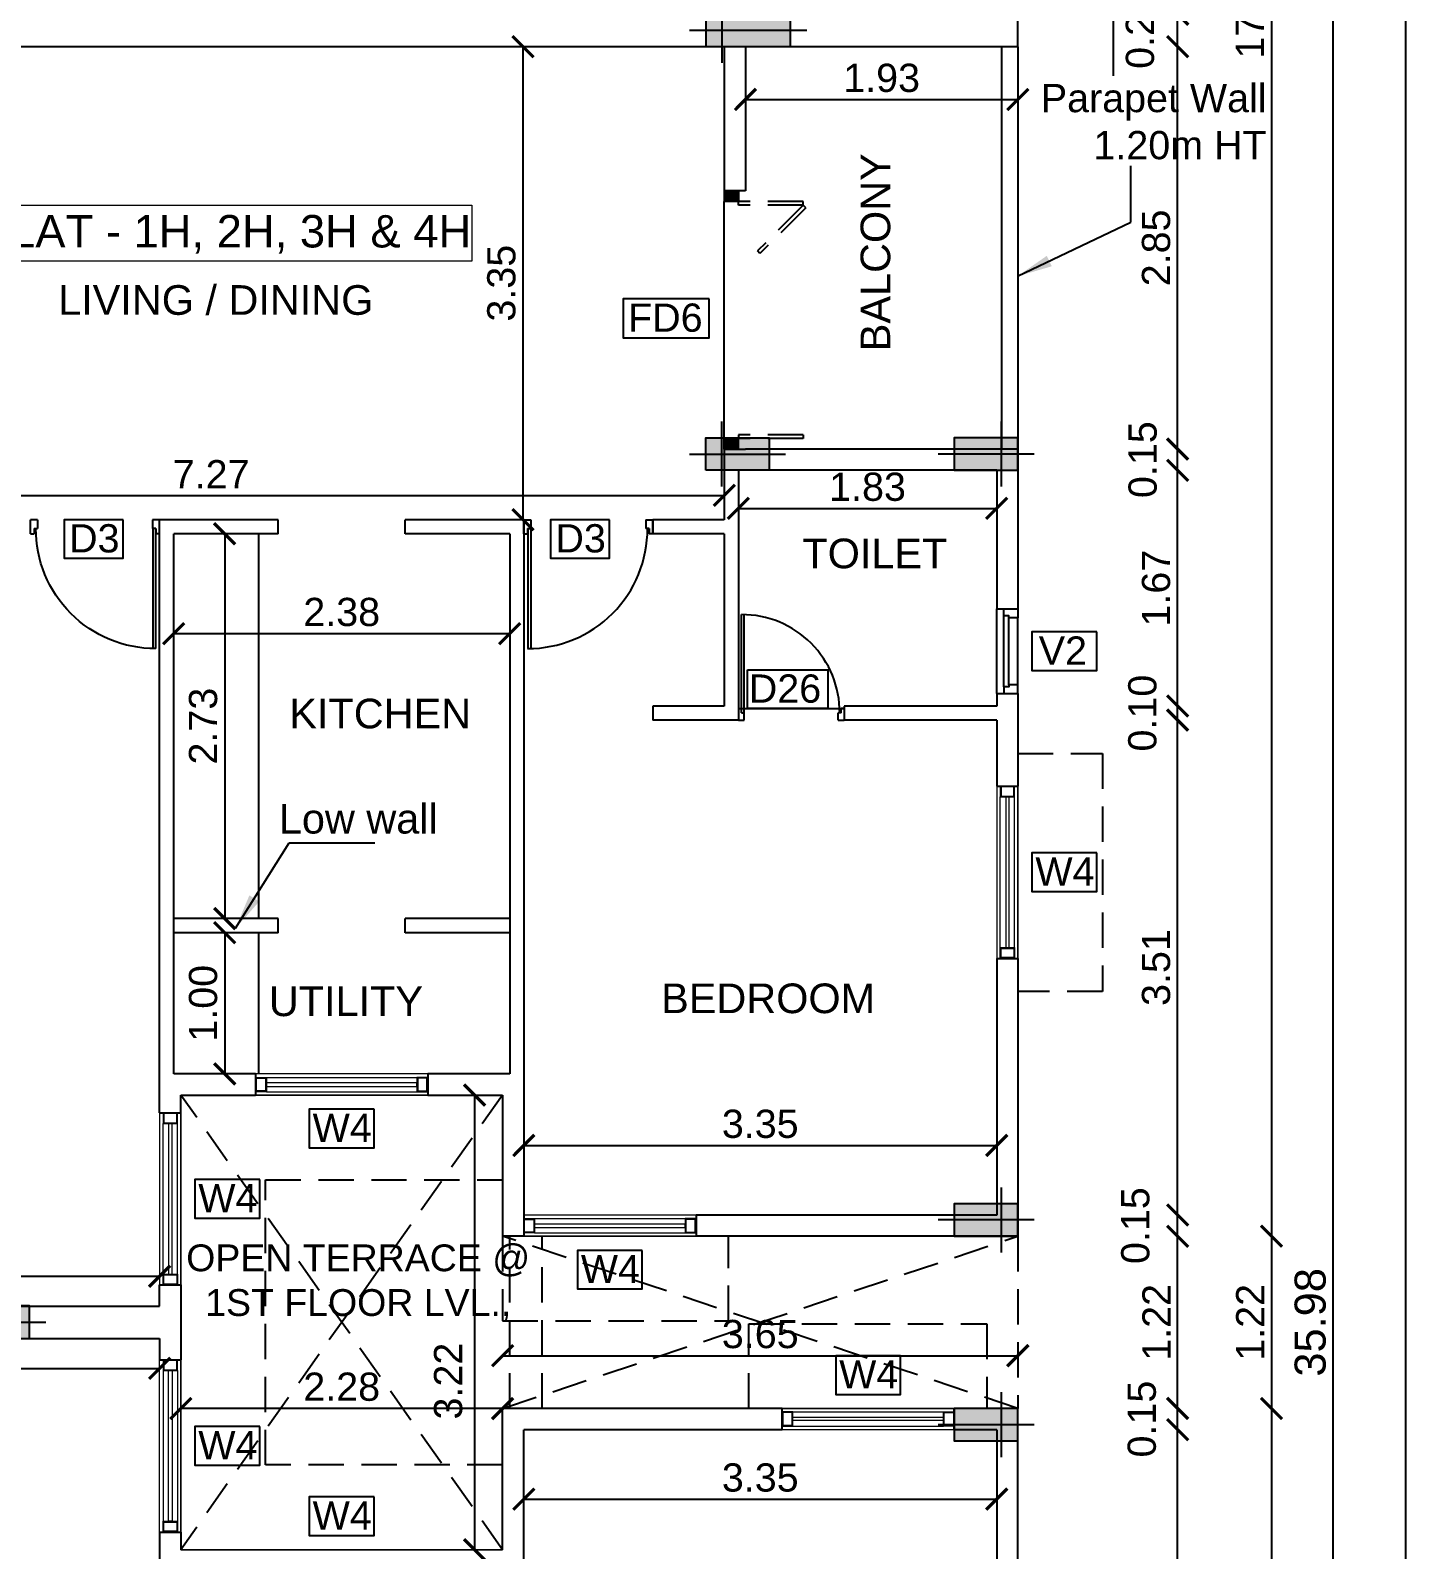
# Model space of a CAD drawing. Header units: metres. Extents: x 2130 to 3135, y 5414 to 5819.
# Drawn here: x 2853.01 to 2862.75, y 5629.67 to 5640.43 of the extents above; entities that cross this region are included whole.
import ezdxf
from ezdxf.enums import TextEntityAlignment as Align

# ---------------------------------------------------------------- set-up
doc = ezdxf.new("R2010")
doc.units = ezdxf.units.M
doc.header["$MEASUREMENT"] = 0
doc.header["$PDMODE"] = 34
doc.linetypes.add('HIDDEN', pattern=[0.375, 0.25, -0.125])
doc.layers.get('0').update_dxf_attribs({"lineweight": 18})
doc.layers.get('Defpoints').update_dxf_attribs({"lineweight": 18})
for name, color, linetype in [('col', 1, 'Continuous'), ('DIM', 8, 'Continuous'), ('JD', 3, 'Continuous'), ('TITLE', 7, 'Continuous'), ('WALL', 2, 'Continuous'), ('WIN', 5, 'Continuous')]:
    doc.layers.add(name, color=color, linetype=linetype)
for name, color, linetype, lineweight in [('flat name', 6, 'Continuous', 18), ('FURNITURE', 4, 'Continuous', 25), ('text', 7, 'Continuous', 25)]:
    doc.layers.add(name, color=color, linetype=linetype, lineweight=lineweight)
doc.styles.add('A1', font='arial.ttf')
doc.styles.add('R1', font='arial.ttf')
doc.dimstyles.new('DIM-CMDA', dxfattribs={"dimtxt": 0.2, "dimasz": 0.15, "dimexe": 0.05, "dimexo": 0.0625, "dimgap": 0.05, "dimtad": 1, "dimzin": 1, "dimdsep": 46, "dimtxsty": 'R1', "dimblk": 'ARCHTICK', "dimcen": 0.09, "dimse1": 1, "dimse2": 1, "dimclrd": 8, "dimclre": 8, "dimadec": 0, "dimazin": 0, "dimtm": 1e-09, "dimtfac": 1, "dimtofl": 0, "dimtmove": 2, "dimatfit": 3, "dimfxl": 0, "dimtolj": 1, "dimtzin": 0, "dimlwd": -1, "dimlwe": -1, "dimarcsym": 0})

# ---------------------------------------------------------------- blocks, each defined once
blk = doc.blocks.new('A$C451D3D78')
at = {"layer": 'WIN'}
for p, q in [((0.851, 0.887), (0, 0.887)), ((0.851, 0.866), (0.001, 0.866)), ((0.813, 0.915), (0.913, 0.915)), ((0.813, 0.915), (0.813, 0.888)), ((0.851, 0.888), (0.813, 0.888)), ((0.851, 0.888), (0.851, 0.864)), ((0.913, 0.864), (0.851, 0.864)), ((0.913, 0.915), (0.913, 0.864)), ((0.851, 0.027), (0.813, 0.027)), ((0.813, 0), (0.813, 0.027)), ((0.913, 0.051), (0.851, 0.051)), ((0.851, 0.027), (0.851, 0.051)), ((0.913, 0.051), (0.913, 0)), ((0.813, 0), (0.913, 0))]:
    blk.add_line(p, q, dxfattribs=at)
blk.add_arc((0.846, 0.885), 0.846, 179.8207, 270.3545, dxfattribs=at)
blk = doc.blocks.new('A$C43150011')
at = {"layer": 'WIN'}
for p, q in [((0.667, 0.75), (0.749, 0.75)), ((0.667, 0.75), (0.667, 0.728)), ((0.698, 0.728), (0.667, 0.728)), ((0.698, 0.728), (0.698, 0.708)), ((0.749, 0.708), (0.698, 0.708)), ((0.749, 0.708), (0.749, 0.75)), ((0.698, 0.023), (0, 0.023)), ((0.698, 0.04), (0.001, 0.04)), ((0.667, 0), (0.667, 0.022)), ((0.698, 0.022), (0.667, 0.022)), ((0.667, 0), (0.749, 0)), ((0.749, 0.042), (0.698, 0.042)), ((0.698, 0.022), (0.698, 0.042)), ((0.749, 0), (0.749, 0.042))]:
    blk.add_line(p, q, dxfattribs=at)
blk.add_lwpolyline([(0.667, 0), (0.667, 0.75)], dxfattribs=at)
blk.add_arc((0.694, 0.025), 0.693, 89.6455, 180.1793, dxfattribs=at)
blk = doc.blocks.new('A$C36B25374')
at = {"layer": 'WIN', "linetype": 'HIDDEN'}
for p, q in [((0.076, 0.559), (0.076, 0.102)), ((0.102, 0.559), (0.076, 0.559)), ((0.12, 0.577), (0.102, 0.559)), ((0.102, 0.559), (0.102, 0.102)), ((0.102, 0.559), (0.425, 0.236)), ((0.12, 0.577), (0.443, 0.253)), ((1.727, 0.559), (1.727, 0.102)), ((1.727, 0.559), (1.753, 0.559)), ((1.753, 0.559), (1.753, 0.102)), ((0.443, 0.253), (0.425, 0.236)), ((0.102, 0.102), (0.076, 0.102)), ((1.727, 0.102), (1.753, 0.102))]:
    blk.add_line(p, q, dxfattribs=at)
at = {"layer": 'WIN'}
for p, q in [((0, 0), (0, 0.102)), ((0, 0), (0, 0.102)), ((0, 0), (0, 0.102)), ((0, 0), (0, 0.102)), ((0, 0.102), (0.076, 0.102)), ((0, 0), (0.076, 0)), ((0.076, 0.102), (0.076, 0)), ((1.753, 0), (0.076, 0)), ((1.753, 0.102), (1.753, 0)), ((1.829, 0.102), (1.753, 0.102)), ((1.829, 0), (1.753, 0)), ((1.829, 0), (1.829, 0.102)), ((1.829, 0), (1.829, 0.102)), ((1.829, 0), (1.829, 0.102)), ((1.829, 0), (1.829, 0.102))]:
    blk.add_line(p, q, dxfattribs=at)
for points in [[(0, 0.102), (0, 0), (0.076, 0.102), (0.076, 0)], [(1.753, 0.102), (1.753, 0), (1.829, 0.102), (1.829, 0)]]:
    blk.add_solid(points, dxfattribs=at)
blk = doc.blocks.new('A$C5D530010')
at = {"layer": 'WIN', "lineweight": 9}
blk.add_lwpolyline([(0.064, 0.077), (0.064, 1.143), (0.089, 1.143), (0.089, 0.077)], close=True, dxfattribs=at)
at = {"color": 7, "lineweight": 9}
for points in [[(0.025, 1.22), (0.127, 1.22), (0.127, 1.143), (0.025, 1.143)], [(0.025, 0), (0.025, 0.077), (0.127, 0.077), (0.127, 0)]]:
    blk.add_wipeout(points, dxfattribs=at).dxf.layer = 'WIN'
at = {"layer": 'WIN', "lineweight": 9}
for p, q in [((0, 0), (0, 1.22)), ((0.15, 0), (0.15, 1.22)), ((0.025, 1.143), (0.025, 0.077)), ((0.127, 1.143), (0.127, 0.077))]:
    blk.add_line(p, q, dxfattribs=at)
at = {"layer": 'WIN', "color": 7, "lineweight": 9}
for points in [[(0.025, 1.22), (0.025, 1.143), (0.127, 1.143), (0.127, 1.22), (0.025, 1.22)], [(0.127, 0), (0.025, 0), (0.025, 0.077), (0.127, 0.077), (0.127, 0)]]:
    blk.add_lwpolyline(points, dxfattribs=at)
for points in [[(0.031, 1.214), (0.031, 1.149), (0.121, 1.149), (0.121, 1.214)], [(0.121, 0.006), (0.031, 0.006), (0.031, 0.071), (0.121, 0.071)]]:
    blk.add_lwpolyline(points, close=True, dxfattribs=at)
blk = doc.blocks.new('A$C1E3E09E3')
at = {"layer": 'WIN'}
for p, q in [((0, 0.6), (0, 0)), ((0.05, 0.551), (0.05, 0.049)), ((0.087, 0.537), (0.087, 0.063)), ((0.15, 0.537), (0.15, 0.063))]:
    blk.add_line(p, q, dxfattribs=at)
at = {"layer": 'WIN', "color": 9}
for points in [[(0.05, 0.551), (0.05, 0.6), (0.15, 0.6), (0.15, 0.537), (0.087, 0.537), (0.087, 0.551), (0.05, 0.551)], [(0.05, 0.049), (0.05, 0), (0.15, 0), (0.15, 0.063), (0.087, 0.063), (0.087, 0.049), (0.05, 0.049)]]:
    blk.add_lwpolyline(points, dxfattribs=at)
blk = doc.blocks.new('230x600')
blk.add_hatch(color=0).paths.add_polyline_path([(1593.962, -175.039), (1594.192, -175.039), (1594.192, -175.639), (1593.962, -175.639)])
at = {"color": 0}
for p, q in [((1594.077, -174.924), (1594.077, -175.754)), ((1593.847, -175.154), (1594.307, -175.154))]:
    blk.add_line(p, q, dxfattribs=at)
blk.add_lwpolyline([(1593.962, -175.039), (1594.192, -175.039), (1594.192, -175.639), (1593.962, -175.639)], close=True, dxfattribs=at)
blk = doc.blocks.new('230x450')
blk.add_hatch(color=0).paths.add_polyline_path([(1594.873, -175.039), (1595.103, -175.039), (1595.103, -175.489), (1594.873, -175.489)])
at = {"color": 0}
for p, q in [((1594.988, -174.924), (1594.988, -175.604)), ((1594.758, -175.154), (1595.218, -175.154))]:
    blk.add_line(p, q, dxfattribs=at)
blk.add_lwpolyline([(1594.873, -175.039), (1595.103, -175.039), (1595.103, -175.489), (1594.873, -175.489)], close=True, dxfattribs=at)
blk = doc.blocks.new('_ArchTick')
at = {"color": 0, "linetype": 'ByBlock', "const_width": 0.15}
blk.add_lwpolyline([(-0.5, -0.5), (0.5, 0.5)], dxfattribs=at)
blk = doc.blocks.new('*D544')
at = {"layer": 'Defpoints', "color": 0}
for p in [(2857.714, 5630.517), (2861.137, 5630.517), (2859.489, 5627.012)]:
    blk.add_point(p, dxfattribs=at)
at = {"layer": 'DIM', "color": 8}
blk.add_line((2861.137, 5627.012), (2861.137, 5630.517), dxfattribs=at)
at = {"layer": 'DIM', "color": 8, "xscale": 0.15, "yscale": 0.15, "zscale": 0.15}
for p, rotation in [((2861.137, 5630.517), 90), ((2861.137, 5627.012), 270)]:
    blk.add_blockref('_ArchTick', p, dxfattribs=dict(at, rotation=rotation))
at = {"layer": 'DIM', "color": 0, "insert": (2860.985, 5628.765), "char_height": 0.2, "attachment_point": 5, "rotation": 90, "style": 'R1'}
blk.add_mtext('\\A1;3.51', dxfattribs=at)
blk = doc.blocks.new('*D545')
at = {"layer": 'Defpoints', "color": 0}
for p in [(2857.742, 5630.667), (2861.137, 5630.667), (2857.714, 5630.517)]:
    blk.add_point(p, dxfattribs=at)
at = {"layer": 'DIM', "color": 8}
blk.add_line((2861.137, 5630.517), (2861.137, 5630.667), dxfattribs=at)
at = {"layer": 'DIM', "color": 8, "xscale": 0.15, "yscale": 0.15, "zscale": 0.15}
for p, rotation in [((2861.137, 5630.667), 90), ((2861.137, 5630.517), 270)]:
    blk.add_blockref('_ArchTick', p, dxfattribs=dict(at, rotation=rotation))
at = {"layer": 'DIM', "color": 0, "insert": (2860.884, 5630.592), "char_height": 0.2, "attachment_point": 5, "rotation": 90, "style": 'R1'}
blk.add_mtext('\\A1;0.15', dxfattribs=at)
blk = doc.blocks.new('*D546')
at = {"layer": 'Defpoints', "color": 0}
for p in [(2859.305, 5631.887), (2861.137, 5631.887), (2857.742, 5630.667)]:
    blk.add_point(p, dxfattribs=at)
at = {"layer": 'DIM', "color": 8}
blk.add_line((2861.137, 5630.667), (2861.137, 5631.887), dxfattribs=at)
at = {"layer": 'DIM', "color": 8, "xscale": 0.15, "yscale": 0.15, "zscale": 0.15}
for p, rotation in [((2861.137, 5631.887), 90), ((2861.137, 5630.667), 270)]:
    blk.add_blockref('_ArchTick', p, dxfattribs=dict(at, rotation=rotation))
at = {"layer": 'DIM', "color": 0, "insert": (2860.987, 5631.277), "char_height": 0.2, "attachment_point": 5, "rotation": 90, "style": 'R1'}
blk.add_mtext('\\A1;1.22', dxfattribs=at)
blk = doc.blocks.new('*D547')
at = {"layer": 'Defpoints', "color": 0}
for p in [(2859.254, 5632.037), (2861.137, 5632.037), (2859.305, 5631.887)]:
    blk.add_point(p, dxfattribs=at)
at = {"layer": 'DIM', "color": 8}
blk.add_line((2861.137, 5631.887), (2861.137, 5632.037), dxfattribs=at)
at = {"layer": 'DIM', "color": 8, "xscale": 0.15, "yscale": 0.15, "zscale": 0.15}
for p, rotation in [((2861.137, 5632.037), 90), ((2861.137, 5631.887), 270)]:
    blk.add_blockref('_ArchTick', p, dxfattribs=dict(at, rotation=rotation))
at = {"layer": 'DIM', "color": 0, "insert": (2860.838, 5631.962), "char_height": 0.2, "attachment_point": 5, "rotation": 90, "style": 'R1'}
blk.add_mtext('\\A1;0.15', dxfattribs=at)
blk = doc.blocks.new('*D548')
at = {"layer": 'Defpoints', "color": 0}
for p in [(2859.411, 5635.542), (2861.137, 5635.542), (2859.254, 5632.037)]:
    blk.add_point(p, dxfattribs=at)
at = {"layer": 'DIM', "color": 8}
blk.add_line((2861.137, 5632.037), (2861.137, 5635.542), dxfattribs=at)
at = {"layer": 'DIM', "color": 8, "xscale": 0.15, "yscale": 0.15, "zscale": 0.15}
for p, rotation in [((2861.137, 5635.542), 90), ((2861.137, 5632.037), 270)]:
    blk.add_blockref('_ArchTick', p, dxfattribs=dict(at, rotation=rotation))
at = {"layer": 'DIM', "color": 0, "insert": (2860.985, 5633.79), "char_height": 0.2, "attachment_point": 5, "rotation": 90, "style": 'R1'}
blk.add_mtext('\\A1;3.51', dxfattribs=at)
blk = doc.blocks.new('*D549')
at = {"layer": 'Defpoints', "color": 0}
for p in [(2859.411, 5635.642), (2861.137, 5635.642), (2859.411, 5635.542)]:
    blk.add_point(p, dxfattribs=at)
at = {"layer": 'DIM', "color": 8}
blk.add_line((2861.137, 5635.542), (2861.137, 5635.642), dxfattribs=at)
at = {"layer": 'DIM', "color": 8, "xscale": 0.15, "yscale": 0.15, "zscale": 0.15}
for p, rotation in [((2861.137, 5635.642), 90), ((2861.137, 5635.542), 270)]:
    blk.add_blockref('_ArchTick', p, dxfattribs=dict(at, rotation=rotation))
at = {"layer": 'DIM', "color": 0, "insert": (2860.888, 5635.592), "char_height": 0.2, "attachment_point": 5, "rotation": 90, "style": 'R1'}
blk.add_mtext('\\A1;0.10', dxfattribs=at)
blk = doc.blocks.new('*D550')
at = {"layer": 'Defpoints', "color": 0}
for p in [(2859.125, 5637.312), (2861.137, 5637.312), (2859.411, 5635.642)]:
    blk.add_point(p, dxfattribs=at)
at = {"layer": 'DIM', "color": 8}
blk.add_line((2861.137, 5635.642), (2861.137, 5637.312), dxfattribs=at)
at = {"layer": 'DIM', "color": 8, "xscale": 0.15, "yscale": 0.15, "zscale": 0.15}
for p, rotation in [((2861.137, 5637.312), 90), ((2861.137, 5635.642), 270)]:
    blk.add_blockref('_ArchTick', p, dxfattribs=dict(at, rotation=rotation))
at = {"layer": 'DIM', "color": 0, "insert": (2860.985, 5636.477), "char_height": 0.2, "attachment_point": 5, "rotation": 90, "style": 'R1'}
blk.add_mtext('\\A1;1.67', dxfattribs=at)
blk = doc.blocks.new('*D551')
at = {"layer": 'Defpoints', "color": 0}
for p in [(2859.157, 5637.462), (2861.137, 5637.462), (2859.125, 5637.312)]:
    blk.add_point(p, dxfattribs=at)
at = {"layer": 'DIM', "color": 8}
blk.add_line((2861.137, 5637.312), (2861.137, 5637.462), dxfattribs=at)
at = {"layer": 'DIM', "color": 8, "xscale": 0.15, "yscale": 0.15, "zscale": 0.15}
for p, rotation in [((2861.137, 5637.462), 90), ((2861.137, 5637.312), 270)]:
    blk.add_blockref('_ArchTick', p, dxfattribs=dict(at, rotation=rotation))
at = {"layer": 'DIM', "color": 0, "insert": (2860.89, 5637.387), "char_height": 0.2, "attachment_point": 5, "rotation": 90, "style": 'R1'}
blk.add_mtext('\\A1;0.15', dxfattribs=at)
blk = doc.blocks.new('*D552')
at = {"layer": 'Defpoints', "color": 0}
for p in [(2859.17, 5640.312), (2861.137, 5640.312), (2859.157, 5637.462)]:
    blk.add_point(p, dxfattribs=at)
at = {"layer": 'DIM', "color": 8}
blk.add_line((2861.137, 5637.462), (2861.137, 5640.312), dxfattribs=at)
at = {"layer": 'DIM', "color": 8, "xscale": 0.15, "yscale": 0.15, "zscale": 0.15}
for p, rotation in [((2861.137, 5640.312), 90), ((2861.137, 5637.462), 270)]:
    blk.add_blockref('_ArchTick', p, dxfattribs=dict(at, rotation=rotation))
at = {"layer": 'DIM', "color": 0, "insert": (2860.985, 5638.887), "char_height": 0.2, "attachment_point": 5, "rotation": 90, "style": 'R1'}
blk.add_mtext('\\A1;2.85', dxfattribs=at)
blk = doc.blocks.new('*D553')
at = {"layer": 'Defpoints', "color": 0}
for p in [(2859.185, 5640.542), (2861.137, 5640.542), (2859.17, 5640.312)]:
    blk.add_point(p, dxfattribs=at)
at = {"layer": 'DIM', "color": 8}
blk.add_line((2861.137, 5640.312), (2861.137, 5640.542), dxfattribs=at)
at = {"layer": 'DIM', "color": 8, "xscale": 0.15, "yscale": 0.15, "zscale": 0.15}
for p, rotation in [((2861.137, 5640.542), 90), ((2861.137, 5640.312), 270)]:
    blk.add_blockref('_ArchTick', p, dxfattribs=dict(at, rotation=rotation))
at = {"layer": 'DIM', "color": 0, "insert": (2860.871, 5640.427), "char_height": 0.2, "attachment_point": 5, "rotation": 90, "style": 'R1'}
blk.add_mtext('\\A1;0.23', dxfattribs=at)
blk = doc.blocks.new('*D560')
at = {"layer": 'Defpoints', "color": 0}
for p in [(2859.301, 5649.267), (2859.301, 5631.887), (2861.802, 5631.887)]:
    blk.add_point(p, dxfattribs=at)
at = {"layer": 'DIM', "color": 8}
blk.add_line((2861.802, 5649.267), (2861.802, 5631.887), dxfattribs=at)
at = {"layer": 'DIM', "color": 8, "xscale": 0.15, "yscale": 0.15, "zscale": 0.15}
for p, rotation in [((2861.802, 5649.267), 90), ((2861.802, 5631.887), 270)]:
    blk.add_blockref('_ArchTick', p, dxfattribs=dict(at, rotation=rotation))
at = {"layer": 'DIM', "color": 4, "insert": (2861.65, 5640.577), "char_height": 0.2, "attachment_point": 5, "rotation": 90, "style": 'R1'}
blk.add_mtext('\\A1;17.38', dxfattribs=at)
blk = doc.blocks.new('*D84')
at = {"layer": 'Defpoints', "color": 0}
for p in [(2859.301, 5631.887), (2857.742, 5630.667), (2861.802, 5630.667)]:
    blk.add_point(p, dxfattribs=at)
at = {"layer": 'DIM', "color": 8}
blk.add_line((2861.802, 5631.887), (2861.802, 5630.667), dxfattribs=at)
at = {"layer": 'DIM', "color": 8, "xscale": 0.15, "yscale": 0.15, "zscale": 0.15}
for p, rotation in [((2861.802, 5631.887), 90), ((2861.802, 5630.667), 270)]:
    blk.add_blockref('_ArchTick', p, dxfattribs=dict(at, rotation=rotation))
at = {"layer": 'DIM', "color": 4, "insert": (2861.651, 5631.277), "char_height": 0.2, "attachment_point": 5, "rotation": 90, "style": 'R1'}
blk.add_mtext('\\A1;1.22', dxfattribs=at)
blk = doc.blocks.new('*D561')
at = {"layer": 'Defpoints', "color": 0}
for p in [(2857.742, 5630.667), (2859.397, 5613.287), (2861.802, 5613.287)]:
    blk.add_point(p, dxfattribs=at)
at = {"layer": 'DIM', "color": 8}
blk.add_line((2861.802, 5630.667), (2861.802, 5613.287), dxfattribs=at)
at = {"layer": 'DIM', "color": 8, "xscale": 0.15, "yscale": 0.15, "zscale": 0.15}
for p, rotation in [((2861.802, 5630.667), 90), ((2861.802, 5613.287), 270)]:
    blk.add_blockref('_ArchTick', p, dxfattribs=dict(at, rotation=rotation))
at = {"layer": 'DIM', "color": 4, "insert": (2861.65, 5621.977), "char_height": 0.2, "attachment_point": 5, "rotation": 90, "style": 'R1'}
blk.add_mtext('\\A1;17.38', dxfattribs=at)
blk = doc.blocks.new('*D661')
at = {"layer": 'Defpoints', "color": 0}
for p in [(2857.925, 5639.645), (2850.655, 5638.863), (2857.925, 5637.134)]:
    blk.add_point(p, dxfattribs=at)
at = {"layer": 'DIM', "color": 8}
blk.add_line((2850.655, 5637.134), (2857.925, 5637.134), dxfattribs=at)
at = {"layer": 'DIM', "color": 8, "xscale": 0.15, "yscale": 0.15, "zscale": 0.15, "rotation": 180}
blk.add_blockref('_ArchTick', (2850.655, 5637.134), dxfattribs=at)
at = {"layer": 'DIM', "color": 8, "xscale": 0.15, "yscale": 0.15, "zscale": 0.15}
blk.add_blockref('_ArchTick', (2857.925, 5637.134), dxfattribs=at)
at = {"layer": 'DIM', "color": 0, "insert": (2854.29, 5637.284), "char_height": 0.2, "attachment_point": 5, "style": 'R1'}
blk.add_mtext('\\A1;7.27', dxfattribs=at)
blk = doc.blocks.new('*D662')
at = {"layer": 'Defpoints', "color": 0}
for p in [(2858.025, 5637.166), (2859.855, 5637.042), (2859.855, 5636.821)]:
    blk.add_point(p, dxfattribs=at)
at = {"layer": 'DIM', "color": 8}
blk.add_line((2858.025, 5637.042), (2859.855, 5637.042), dxfattribs=at)
at = {"layer": 'DIM', "color": 8, "xscale": 0.15, "yscale": 0.15, "zscale": 0.15, "rotation": 180}
blk.add_blockref('_ArchTick', (2858.025, 5637.042), dxfattribs=at)
at = {"layer": 'DIM', "color": 8, "xscale": 0.15, "yscale": 0.15, "zscale": 0.15}
blk.add_blockref('_ArchTick', (2859.855, 5637.042), dxfattribs=at)
at = {"layer": 'DIM', "color": 0, "insert": (2858.94, 5637.194), "char_height": 0.2, "attachment_point": 5, "style": 'R1'}
blk.add_mtext('\\A1;1.83', dxfattribs=at)
blk = doc.blocks.new('*D663')
at = {"layer": 'Defpoints', "color": 0}
for p in [(2856.174, 5640.312), (2856.174, 5636.962), (2856.499, 5636.962)]:
    blk.add_point(p, dxfattribs=at)
at = {"layer": 'DIM', "color": 8}
blk.add_line((2856.499, 5640.312), (2856.499, 5636.962), dxfattribs=at)
at = {"layer": 'DIM', "color": 8, "xscale": 0.15, "yscale": 0.15, "zscale": 0.15}
for p, rotation in [((2856.499, 5640.312), 90), ((2856.499, 5636.962), 270)]:
    blk.add_blockref('_ArchTick', p, dxfattribs=dict(at, rotation=rotation))
at = {"layer": 'DIM', "color": 0, "insert": (2856.347, 5638.637), "char_height": 0.2, "attachment_point": 5, "rotation": 90, "style": 'R1'}
blk.add_mtext('\\A1;3.35', dxfattribs=at)
blk = doc.blocks.new('*D664')
at = {"layer": 'Defpoints', "color": 0}
for p in [(2860.005, 5639.938), (2858.075, 5639.802), (2860.005, 5639.802)]:
    blk.add_point(p, dxfattribs=at)
at = {"layer": 'DIM', "color": 8}
blk.add_line((2858.075, 5639.938), (2860.005, 5639.938), dxfattribs=at)
at = {"layer": 'DIM', "color": 8, "xscale": 0.15, "yscale": 0.15, "zscale": 0.15, "rotation": 180}
blk.add_blockref('_ArchTick', (2858.075, 5639.938), dxfattribs=at)
at = {"layer": 'DIM', "color": 8, "xscale": 0.15, "yscale": 0.15, "zscale": 0.15}
blk.add_blockref('_ArchTick', (2860.005, 5639.938), dxfattribs=at)
at = {"layer": 'DIM', "color": 0, "insert": (2859.04, 5640.09), "char_height": 0.2, "attachment_point": 5, "style": 'R1'}
blk.add_mtext('\\A1;1.93', dxfattribs=at)
blk = doc.blocks.new('*D690')
at = {"layer": 'Defpoints', "color": 0}
for p in [(2853.925, 5631.604), (2850.575, 5631.498), (2853.925, 5631.498)]:
    blk.add_point(p, dxfattribs=at)
at = {"layer": 'DIM', "color": 8}
blk.add_line((2850.575, 5631.604), (2853.925, 5631.604), dxfattribs=at)
at = {"layer": 'DIM', "color": 8, "xscale": 0.15, "yscale": 0.15, "zscale": 0.15, "rotation": 180}
blk.add_blockref('_ArchTick', (2850.575, 5631.604), dxfattribs=at)
at = {"layer": 'DIM', "color": 8, "xscale": 0.15, "yscale": 0.15, "zscale": 0.15}
blk.add_blockref('_ArchTick', (2853.925, 5631.604), dxfattribs=at)
at = {"layer": 'DIM', "color": 0, "insert": (2852.25, 5631.757), "char_height": 0.2, "attachment_point": 5, "style": 'R1'}
blk.add_mtext('\\A1;3.35', dxfattribs=at)
blk = doc.blocks.new('*D691')
at = {"layer": 'Defpoints', "color": 0}
for p in [(2854.311, 5636.862), (2854.311, 5634.137), (2854.386, 5634.137)]:
    blk.add_point(p, dxfattribs=at)
at = {"layer": 'DIM', "color": 8}
blk.add_line((2854.386, 5636.862), (2854.386, 5634.137), dxfattribs=at)
at = {"layer": 'DIM', "color": 8, "xscale": 0.15, "yscale": 0.15, "zscale": 0.15}
for p, rotation in [((2854.386, 5636.862), 90), ((2854.386, 5634.137), 270)]:
    blk.add_blockref('_ArchTick', p, dxfattribs=dict(at, rotation=rotation))
at = {"layer": 'DIM', "color": 0, "insert": (2854.234, 5635.5), "char_height": 0.2, "attachment_point": 5, "rotation": 90, "style": 'R1'}
blk.add_mtext('\\A1;2.73', dxfattribs=at)
blk = doc.blocks.new('*D692')
at = {"layer": 'Defpoints', "color": 0}
for p in [(2854.209, 5634.037), (2854.209, 5633.037), (2854.386, 5633.037)]:
    blk.add_point(p, dxfattribs=at)
at = {"layer": 'DIM', "color": 8}
blk.add_line((2854.386, 5634.037), (2854.386, 5633.037), dxfattribs=at)
at = {"layer": 'DIM', "color": 8, "xscale": 0.15, "yscale": 0.15, "zscale": 0.15}
for p, rotation in [((2854.386, 5634.037), 90), ((2854.386, 5633.037), 270)]:
    blk.add_blockref('_ArchTick', p, dxfattribs=dict(at, rotation=rotation))
at = {"layer": 'DIM', "color": 0, "insert": (2854.234, 5633.537), "char_height": 0.2, "attachment_point": 5, "rotation": 90, "style": 'R1'}
blk.add_mtext('\\A1;1.00', dxfattribs=at)
blk = doc.blocks.new('*D693')
at = {"layer": 'Defpoints', "color": 0}
for p in [(2856.405, 5636.155), (2854.025, 5636.085), (2856.405, 5636.085)]:
    blk.add_point(p, dxfattribs=at)
at = {"layer": 'DIM', "color": 8}
blk.add_line((2854.025, 5636.155), (2856.405, 5636.155), dxfattribs=at)
at = {"layer": 'DIM', "color": 8, "xscale": 0.15, "yscale": 0.15, "zscale": 0.15, "rotation": 180}
blk.add_blockref('_ArchTick', (2854.025, 5636.155), dxfattribs=at)
at = {"layer": 'DIM', "color": 8, "xscale": 0.15, "yscale": 0.15, "zscale": 0.15}
blk.add_blockref('_ArchTick', (2856.405, 5636.155), dxfattribs=at)
at = {"layer": 'DIM', "color": 0, "insert": (2855.215, 5636.307), "char_height": 0.2, "attachment_point": 5, "style": 'R1'}
blk.add_mtext('\\A1;2.38', dxfattribs=at)
blk = doc.blocks.new('*D694')
at = {"layer": 'Defpoints', "color": 0}
for p in [(2859.855, 5632.53), (2856.505, 5632.347), (2859.855, 5632.347)]:
    blk.add_point(p, dxfattribs=at)
at = {"layer": 'DIM', "color": 8}
blk.add_line((2856.505, 5632.53), (2859.855, 5632.53), dxfattribs=at)
at = {"layer": 'DIM', "color": 8, "xscale": 0.15, "yscale": 0.15, "zscale": 0.15, "rotation": 180}
blk.add_blockref('_ArchTick', (2856.505, 5632.53), dxfattribs=at)
at = {"layer": 'DIM', "color": 8, "xscale": 0.15, "yscale": 0.15, "zscale": 0.15}
blk.add_blockref('_ArchTick', (2859.855, 5632.53), dxfattribs=at)
at = {"layer": 'DIM', "color": 0, "insert": (2858.18, 5632.682), "char_height": 0.2, "attachment_point": 5, "style": 'R1'}
blk.add_mtext('\\A1;3.35', dxfattribs=at)
blk = doc.blocks.new('*D268')
at = {"layer": 'Defpoints', "color": 0}
for p in [(2850.575, 5631.057), (2853.925, 5631.057), (2853.925, 5630.951)]:
    blk.add_point(p, dxfattribs=at)
at = {"layer": 'DIM', "color": 8}
blk.add_line((2850.575, 5630.951), (2853.925, 5630.951), dxfattribs=at)
at = {"layer": 'DIM', "color": 8, "xscale": 0.15, "yscale": 0.15, "zscale": 0.15, "rotation": 180}
blk.add_blockref('_ArchTick', (2850.575, 5630.951), dxfattribs=at)
at = {"layer": 'DIM', "color": 8, "xscale": 0.15, "yscale": 0.15, "zscale": 0.15}
blk.add_blockref('_ArchTick', (2853.925, 5630.951), dxfattribs=at)
at = {"layer": 'DIM', "color": 0, "insert": (2852.25, 5630.701), "char_height": 0.2, "attachment_point": 5, "style": 'R1'}
blk.add_mtext('\\A1;3.35', dxfattribs=at)
blk = doc.blocks.new('*D272')
at = {"layer": 'Defpoints', "color": 0}
for p in [(2856.505, 5630.208), (2859.855, 5630.208), (2859.855, 5630.025)]:
    blk.add_point(p, dxfattribs=at)
at = {"layer": 'DIM', "color": 8}
blk.add_line((2856.505, 5630.025), (2859.855, 5630.025), dxfattribs=at)
at = {"layer": 'DIM', "color": 8, "xscale": 0.15, "yscale": 0.15, "zscale": 0.15, "rotation": 180}
blk.add_blockref('_ArchTick', (2856.505, 5630.025), dxfattribs=at)
at = {"layer": 'DIM', "color": 8, "xscale": 0.15, "yscale": 0.15, "zscale": 0.15}
blk.add_blockref('_ArchTick', (2859.855, 5630.025), dxfattribs=at)
at = {"layer": 'DIM', "color": 0, "insert": (2858.18, 5630.177), "char_height": 0.2, "attachment_point": 5, "style": 'R1'}
blk.add_mtext('\\A1;3.35', dxfattribs=at)
blk = doc.blocks.new('*D726')
at = {"layer": 'Defpoints', "color": 0}
for p in [(2856.09, 5632.887), (2856.09, 5629.667), (2856.156, 5629.667)]:
    blk.add_point(p, dxfattribs=at)
at = {"layer": 'DIM', "color": 8}
blk.add_line((2856.156, 5632.887), (2856.156, 5629.667), dxfattribs=at)
at = {"layer": 'DIM', "color": 8, "xscale": 0.15, "yscale": 0.15, "zscale": 0.15}
for p, rotation in [((2856.156, 5632.887), 90), ((2856.156, 5629.667), 270)]:
    blk.add_blockref('_ArchTick', p, dxfattribs=dict(at, rotation=rotation))
at = {"layer": 'DIM', "color": 0, "insert": (2855.97, 5630.861), "char_height": 0.2, "attachment_point": 5, "rotation": 90, "style": 'R1'}
blk.add_mtext('\\A1;3.22', dxfattribs=at)
blk = doc.blocks.new('*D727')
at = {"layer": 'Defpoints', "color": 0}
for p in [(2860.005, 5631.041), (2856.355, 5630.508), (2860.005, 5630.297)]:
    blk.add_point(p, dxfattribs=at)
at = {"layer": 'DIM', "color": 8}
blk.add_line((2856.355, 5631.041), (2860.005, 5631.041), dxfattribs=at)
at = {"layer": 'DIM', "color": 8, "xscale": 0.15, "yscale": 0.15, "zscale": 0.15, "rotation": 180}
blk.add_blockref('_ArchTick', (2856.355, 5631.041), dxfattribs=at)
at = {"layer": 'DIM', "color": 8, "xscale": 0.15, "yscale": 0.15, "zscale": 0.15}
blk.add_blockref('_ArchTick', (2860.005, 5631.041), dxfattribs=at)
at = {"layer": 'DIM', "color": 0, "insert": (2858.18, 5631.193), "char_height": 0.2, "attachment_point": 5, "style": 'R1'}
blk.add_mtext('\\A1;3.65', dxfattribs=at)
blk = doc.blocks.new('*D728')
at = {"layer": 'Defpoints', "color": 0}
for p in [(2854.075, 5630.667), (2856.355, 5630.508), (2854.075, 5629.73)]:
    blk.add_point(p, dxfattribs=at)
at = {"layer": 'DIM', "color": 8}
blk.add_line((2856.355, 5630.667), (2854.075, 5630.667), dxfattribs=at)
at = {"layer": 'DIM', "color": 8, "xscale": 0.15, "yscale": 0.15, "zscale": 0.15, "rotation": 180}
blk.add_blockref('_ArchTick', (2854.075, 5630.667), dxfattribs=at)
at = {"layer": 'DIM', "color": 8, "xscale": 0.15, "yscale": 0.15, "zscale": 0.15}
blk.add_blockref('_ArchTick', (2856.355, 5630.667), dxfattribs=at)
at = {"layer": 'DIM', "color": 0, "insert": (2855.215, 5630.82), "char_height": 0.2, "attachment_point": 5, "style": 'R1'}
blk.add_mtext('\\A1;2.28', dxfattribs=at)
blk = doc.blocks.new('*D495')
at = {"layer": 'Defpoints', "color": 0}
for p in [(2859.301, 5649.267), (2862.239, 5649.267), (2859.397, 5613.287)]:
    blk.add_point(p, dxfattribs=at)
at = {"layer": 'DIM', "color": 8}
blk.add_line((2862.239, 5613.287), (2862.239, 5649.267), dxfattribs=at)
at = {"layer": 'DIM', "color": 8, "xscale": 0.15, "yscale": 0.15, "zscale": 0.15}
for p, rotation in [((2862.239, 5649.267), 90), ((2862.239, 5613.287), 270)]:
    blk.add_blockref('_ArchTick', p, dxfattribs=dict(at, rotation=rotation))
at = {"layer": 'DIM', "color": 2, "insert": (2862.077, 5631.277), "char_height": 0.22, "attachment_point": 5, "rotation": 90, "style": 'R1'}
blk.add_mtext('\\A1;35.98', dxfattribs=at)

msp = doc.modelspace()

# ---------------------------------------------------------------- linework, layer by layer
at = {"layer": 'flat name', "color": 5}
msp.add_lwpolyline([(2852.602, 5639.19), (2856.137, 5639.19), (2856.137, 5638.794), (2852.602, 5638.794)], close=True, dxfattribs=at)
at = {"layer": 'FURNITURE'}
msp.add_line((2854.625, 5636.862), (2854.625, 5634.137), dxfattribs=at)
at = {"layer": 'JD', "color": 8}
for points in [[(2857.818, 5638.525), (2857.209, 5638.525), (2857.209, 5638.251), (2857.818, 5638.251)], [(2853.668, 5636.962), (2853.248, 5636.962), (2853.248, 5636.689), (2853.668, 5636.689)], [(2857.113, 5636.962), (2856.694, 5636.962), (2856.694, 5636.689), (2857.113, 5636.689)], [(2860.564, 5636.167), (2860.105, 5636.167), (2860.105, 5635.894), (2860.564, 5635.894)], [(2858.089, 5635.898), (2858.658, 5635.898), (2858.658, 5635.624), (2858.089, 5635.624)], [(2860.564, 5634.602), (2860.105, 5634.602), (2860.105, 5634.329), (2860.564, 5634.329)], [(2855.444, 5632.787), (2854.985, 5632.787), (2854.985, 5632.514), (2855.444, 5632.514)], [(2854.634, 5632.289), (2854.175, 5632.289), (2854.175, 5632.016), (2854.634, 5632.016)], [(2857.344, 5631.787), (2856.885, 5631.787), (2856.885, 5631.514), (2857.344, 5631.514)], [(2859.174, 5631.041), (2858.715, 5631.041), (2858.715, 5630.767), (2859.174, 5630.767)], [(2854.634, 5630.539), (2854.175, 5630.539), (2854.175, 5630.266), (2854.634, 5630.266)], [(2855.444, 5630.041), (2854.985, 5630.041), (2854.985, 5629.767), (2855.444, 5629.767)]]:
    msp.add_lwpolyline(points, close=True, dxfattribs=at)
at = {"layer": 'WALL'}
for p, q in [((2857.925, 5640.312), (2850.425, 5640.312)), ((2860.005, 5640.312), (2858.075, 5640.312)), ((2860.005, 5637.462), (2858.075, 5637.462)), ((2859.855, 5637.312), (2858.025, 5637.312)), ((2854.765, 5636.962), (2853.925, 5636.962)), ((2856.505, 5636.962), (2855.665, 5636.962)), ((2857.925, 5636.962), (2857.42, 5636.962)), ((2854.765, 5636.862), (2854.025, 5636.862)), ((2856.405, 5636.862), (2855.665, 5636.862)), ((2857.925, 5636.862), (2857.42, 5636.862)), ((2859.855, 5636.33), (2860.005, 5636.33)), ((2859.855, 5635.73), (2860.005, 5635.73)), ((2857.925, 5635.642), (2857.42, 5635.642)), ((2859.855, 5635.642), (2858.775, 5635.642)), ((2858.025, 5635.542), (2857.42, 5635.542)), ((2859.855, 5635.542), (2858.775, 5635.542))]:
    msp.add_line(p, q, dxfattribs=at)
at = {"layer": 'WALL', "color": 2}
for p, q in [((2857.925, 5640.312), (2857.925, 5639.291)), ((2858.075, 5640.312), (2858.075, 5639.291)), ((2857.925, 5637.462), (2857.925, 5636.962)), ((2860.005, 5637.462), (2860.005, 5636.33)), ((2858.025, 5637.312), (2858.025, 5635.542)), ((2859.855, 5637.312), (2859.855, 5636.33)), ((2853.925, 5632.762), (2853.925, 5636.962)), ((2856.505, 5636.962), (2856.505, 5632.037)), ((2857.42, 5636.962), (2857.42, 5636.862)), ((2854.025, 5633.037), (2854.025, 5636.862)), ((2856.405, 5636.862), (2856.405, 5633.037)), ((2857.925, 5636.862), (2857.925, 5635.642)), ((2859.855, 5635.73), (2859.855, 5635.642)), ((2860.005, 5635.73), (2860.005, 5635.075)), ((2857.42, 5635.642), (2857.42, 5635.542)), ((2858.775, 5635.642), (2858.775, 5635.542)), ((2859.855, 5635.542), (2859.855, 5635.075)), ((2859.855, 5633.855), (2859.855, 5632.037)), ((2860.005, 5633.855), (2860.005, 5631.887)), ((2854.605, 5633.037), (2854.025, 5633.037)), ((2856.405, 5633.037), (2855.825, 5633.037)), ((2854.075, 5632.887), (2854.605, 5632.887)), ((2854.075, 5632.762), (2854.075, 5632.887)), ((2855.825, 5632.887), (2856.355, 5632.887)), ((2856.355, 5632.887), (2856.355, 5631.887)), ((2859.855, 5632.037), (2857.725, 5632.037)), ((2856.505, 5631.887), (2856.355, 5631.887)), ((2860.005, 5631.887), (2857.725, 5631.887)), ((2853.925, 5631.392), (2853.925, 5631.542)), ((2850.575, 5631.392), (2853.925, 5631.392)), ((2850.575, 5631.162), (2853.925, 5631.162)), ((2853.925, 5631.162), (2853.925, 5631.012)), ((2856.355, 5629.667), (2856.355, 5630.667)), ((2858.335, 5630.667), (2856.355, 5630.667)), ((2860.005, 5630.667), (2859.555, 5630.667)), ((2860.005, 5628.7), (2860.005, 5630.667)), ((2856.505, 5625.592), (2856.505, 5630.517)), ((2858.335, 5630.517), (2856.505, 5630.517)), ((2859.855, 5630.517), (2859.555, 5630.517)), ((2859.855, 5630.517), (2859.855, 5628.7)), ((2853.925, 5629.792), (2853.925, 5625.592)), ((2854.075, 5629.792), (2854.075, 5629.667))]:
    msp.add_line(p, q, dxfattribs=at)
at = {"layer": 'WALL', "linetype": 'Continuous'}
for p, q in [((2859.855, 5633.855), (2860.005, 5633.855)), ((2854.605, 5633.037), (2854.605, 5632.887)), ((2856.505, 5632.037), (2856.505, 5631.887)), ((2853.925, 5631.542), (2854.075, 5631.542)), ((2853.925, 5631.012), (2854.075, 5631.012)), ((2858.335, 5630.517), (2858.335, 5630.667))]:
    msp.add_line(p, q, dxfattribs=at)
at = {"layer": 'WALL', "color": 8, "linetype": 'HIDDEN'}
msp.add_line((2860.005, 5631.887), (2860.005, 5630.667), dxfattribs=at)
at = {"layer": 'WALL'}
for points in [[(2860.005, 5640.312), (2860.005, 5640.542)], [(2859.855, 5635.075), (2860.005, 5635.075)], [(2859.855, 5633.855), (2860.005, 5633.855)], [(2854.605, 5633.037), (2854.605, 5632.887)], [(2855.825, 5633.037), (2855.825, 5632.887)], [(2853.925, 5632.762), (2854.075, 5632.762)], [(2856.505, 5632.037), (2856.505, 5631.887)], [(2857.725, 5632.037), (2857.725, 5631.887)], [(2853.925, 5631.542), (2854.075, 5631.542)], [(2854.075, 5631.542), (2854.075, 5631.012)], [(2853.925, 5631.012), (2854.075, 5631.012)], [(2858.335, 5630.517), (2858.335, 5630.667)], [(2859.555, 5630.517), (2859.555, 5630.667)], [(2853.925, 5629.792), (2854.075, 5629.792)]]:
    msp.add_lwpolyline(points, dxfattribs=at)
at = {"layer": 'WALL', "color": 2}
for points in [[(2858.075, 5639.291), (2857.925, 5639.291)], [(2857.925, 5637.462), (2858.075, 5637.462)], [(2854.765, 5636.862), (2854.765, 5636.962)], [(2855.665, 5636.862), (2855.665, 5636.962)]]:
    msp.add_lwpolyline(points, dxfattribs=at)
at = {"layer": 'WALL', "color": 8, "linetype": 'HIDDEN'}
for points in [[(2856.405, 5630.667), (2856.405, 5631.887)], [(2856.635, 5630.667), (2856.635, 5631.887)]]:
    msp.add_lwpolyline(points, dxfattribs=at)
at = {"layer": 'WIN', "linetype": 'Continuous'}
for p, q in [((2859.89, 5640.312), (2859.89, 5637.462)), ((2860.005, 5640.312), (2860.005, 5637.462)), ((2854.765, 5634.137), (2854.025, 5634.137)), ((2856.405, 5634.137), (2855.665, 5634.137)), ((2854.765, 5634.037), (2854.025, 5634.037)), ((2856.405, 5634.037), (2855.665, 5634.037))]:
    msp.add_line(p, q, dxfattribs=at)
for points in [[(2854.765, 5634.037), (2854.765, 5634.137)], [(2855.665, 5634.037), (2855.665, 5634.137)]]:
    msp.add_lwpolyline(points, dxfattribs=at)
at = {"layer": 'WIN', "linetype": 'HIDDEN'}
msp.add_lwpolyline([(2856.355, 5630.267), (2854.675, 5630.267), (2854.675, 5632.287), (2856.355, 5632.287), (2856.355, 5632.287), (2856.355, 5632.287)], dxfattribs=at)

# ---------------------------------------------------------------- block references
at = {"layer": 'col', "color": 4, "xscale": -1, "rotation": 90}
for p in [(2682.755, 7234.505), (2677.365, 7225.355)]:
    msp.add_blockref('230x600', p, dxfattribs=at)
at = {"layer": 'col', "color": 3, "rotation": 90}
msp.add_blockref('230x450', (2682.755, 4042.439), dxfattribs=at)
at = {"layer": 'col', "color": 3, "xscale": -1, "rotation": 270}
for p in [(3035.044, 4042.439), (3035.044, 4037.014)]:
    msp.add_blockref('230x450', p, dxfattribs=at)
at = {"layer": 'WIN'}
for name, p, rotation in [('A$C36B25374', (2857.925, 5639.291), 270), ('A$C451D3D78', (2857.42, 5636.049), 90), ('A$C43150011', (2858.025, 5636.291), 270)]:
    msp.add_blockref(name, p, dxfattribs=dict(at, rotation=rotation))
at = {"layer": 'WIN', "xscale": -1}
for name, p, rotation in [('A$C451D3D78', (2853.01, 5636.049), 270), ('A$C1E3E09E3', (2859.855, 5636.33), 180)]:
    msp.add_blockref(name, p, dxfattribs=dict(at, rotation=rotation))

# ---------------------------------------------------------------- texts
at = {"layer": 'flat name', "insert": (2852.64, 5639.12), "char_height": 0.23, "width": 3.47059, "attachment_point": 1, "style": 'A1'}
msp.add_mtext('{\\W0.329734; }FLAT - 1H, 2H, 3H & 4H', dxfattribs=at)
at = {"layer": 'JD', "style": 'R1'}
for s, p in [('FD6', (2857.244, 5638.293)), ('D3', (2853.284, 5636.73)), ('D3', (2856.729, 5636.73)), ('V2', (2860.153, 5635.935)), ('D26', (2858.099, 5635.666)), ('W4', (2860.129, 5634.37)), ('W4', (2855.009, 5632.555)), ('W4', (2854.199, 5632.057)), ('W4', (2856.909, 5631.555)), ('W4', (2858.739, 5630.809)), ('W4', (2854.199, 5630.307)), ('W4', (2855.009, 5629.809))]:
    msp.add_text(s, height=0.2, dxfattribs=at).set_placement(p)
at = {"layer": 'text', "style": 'A1'}
msp.add_text('BALCONY', height=0.21, rotation=90, dxfattribs=at).set_placement((2858.996, 5638.856), align=Align.MIDDLE_CENTER)
for s, p in [('LIVING / DINING', (2854.323, 5638.518)), ('TOILET', (2858.992, 5636.723)), ('KITCHEN', (2855.488, 5635.589)), ('UTILITY', (2855.245, 5633.551)), ('BEDROOM', (2858.236, 5633.572))]:
    msp.add_text(s, height=0.21, dxfattribs=at).set_placement(p, align=Align.MIDDLE_CENTER)
msp.add_text('Low wall', height=0.21, dxfattribs=at).set_placement((2854.77, 5634.739))
at = {"layer": 'text', "insert": (2861.767, 5639.512), "char_height": 0.2, "width": 1.59945, "attachment_point": 9, "style": 'A1'}
msp.add_mtext('Parapet Wall 1.20m HT', dxfattribs=at)

# ---------------------------------------------------------------- dimensions: what is measured, and where the dimension line sits
at = {"layer": 'DIM', "color": 7}
for base, p1, p2, picture, middle in [((2861.137, 5640.542), (2859.17, 5640.312), (2859.185, 5640.542), '*D553', (2860.871, 5640.427)), ((2861.137, 5637.462), (2859.125, 5637.312), (2859.157, 5637.462), '*D551', (2860.89, 5637.387)), ((2861.137, 5635.642), (2859.411, 5635.542), (2859.411, 5635.642), '*D549', (2860.888, 5635.592)), ((2861.137, 5632.037), (2859.305, 5631.887), (2859.254, 5632.037), '*D547', (2860.838, 5631.962))]:
    dim = msp.add_linear_dim(base=base, p1=p1, p2=p2, angle=90, dimstyle='DIM-CMDA', override={"dimpost": '\\X'}, dxfattribs=at)
    dim.commit()
    dim.dimension.update_dxf_attribs({"geometry": picture, "text_midpoint": middle, "dimtype": 160})
for base, p1, p2, picture, middle in [((2856.499, 5636.962), (2856.174, 5640.312), (2856.174, 5636.962), '*D663', (2856.347, 5638.637)), ((2861.137, 5640.312), (2859.157, 5637.462), (2859.17, 5640.312), '*D552', (2860.985, 5638.887)), ((2861.137, 5637.312), (2859.411, 5635.642), (2859.125, 5637.312), '*D550', (2860.985, 5636.477)), ((2854.386263846, 5634.137470721), (2854.311445158, 5636.862470721), (2854.311445158, 5634.137470721), '*D691', (2854.234081036, 5635.499970721)), ((2854.386, 5633.037), (2854.209, 5634.037), (2854.209, 5633.037), '*D692', (2854.234, 5633.537))]:
    dim = msp.add_linear_dim(base=base, p1=p1, p2=p2, angle=90, dimstyle='DIM-CMDA', override={"dimpost": '\\X'}, dxfattribs=at)
    dim.commit()
    dim.dimension.update_dxf_attribs({"geometry": picture, "text_midpoint": middle})
for base, p1, p2, picture, middle in [((2860.005, 5639.938), (2858.075, 5639.802), (2860.005, 5639.802), '*D664', (2859.04, 5640.09)), ((2857.925, 5637.134), (2850.655, 5638.863), (2857.925, 5639.645), '*D661', (2854.29, 5637.284)), ((2859.855, 5637.042), (2858.025, 5637.166), (2859.855, 5636.821), '*D662', (2858.94, 5637.194)), ((2856.405, 5636.155), (2854.025, 5636.085), (2856.405, 5636.085), '*D693', (2855.215, 5636.307)), ((2859.855, 5632.53), (2856.505, 5632.347), (2859.855, 5632.347), '*D694', (2858.18, 5632.682)), ((2859.855, 5630.025), (2856.505, 5630.208), (2859.855, 5630.208), '*D272', (2858.18, 5630.177))]:
    dim = msp.add_linear_dim(base=base, p1=p1, p2=p2, dimstyle='DIM-CMDA', override={"dimpost": '\\X'}, dxfattribs=at)
    dim.commit()
    dim.dimension.update_dxf_attribs({"geometry": picture, "text_midpoint": middle})

# ---------------------------------------------------------------- leaders
at = {"layer": 'text'}
for points in [[(2860.002, 5640.989), (2860.68, 5640.606), (2860.68, 5640.105)], [(2860.002, 5638.686), (2860.805, 5639.069), (2860.805, 5639.469)], [(2854.463, 5634.068), (2854.843, 5634.673), (2855.45, 5634.673)]]:
    msp.add_leader(points, dimstyle='DIM-CMDA', override={"dimasz": 0.25, "dimtad": 0, "dimclrd": 7, "dimfxl": 0.1875, "dimfxlon": 1, "dimarcsym": 1}, dxfattribs=at)

# ---------------------------------------------------------------- next in the draw order: block references
at = {"layer": 'WIN', "linetype": 'Continuous', "xscale": -1}
for p, rotation in [((2859.855, 5635.075), 180), ((2855.825, 5633.037), 90), ((2853.925, 5632.762), 180), ((2857.725, 5632.037), 90)]:
    msp.add_blockref('A$C5D530010', p, dxfattribs=dict(at, rotation=rotation))
at = {"layer": 'WIN', "linetype": 'Continuous'}
msp.add_blockref('A$C5D530010', (2853.925, 5629.792), dxfattribs=at)
at = {"layer": 'WIN', "linetype": 'Continuous', "rotation": 90}
msp.add_blockref('A$C5D530010', (2859.555, 5630.517), dxfattribs=at)

# ---------------------------------------------------------------- next in the draw order: linework, layer by layer
at = {"color": 6}
msp.add_lwpolyline([(2860.005, 5613.287), (2860.005, 5630.667), (2856.355, 5630.667), (2856.355, 5629.667), (2854.075, 5629.667), (2854.075, 5632.887), (2856.355, 5632.887), (2856.355, 5631.887), (2860.005, 5631.887), (2860.005, 5649.267)], dxfattribs=at)
msp.add_lwpolyline([(2860.005, 5649.267), (2860.005, 5631.887), (2856.355, 5631.887), (2856.355, 5632.887), (2854.075, 5632.887), (2854.075, 5629.667), (2856.355, 5629.667), (2856.355, 5630.667), (2860.005, 5630.667), (2860.005, 5613.287)])
at = {"layer": 'FURNITURE'}
msp.add_line((2854.625, 5634.037), (2854.625, 5633.037), dxfattribs=at)
at = {"layer": 'TITLE', "color": 7}
msp.add_lwpolyline([(2774.752, 5656.556), (2862.752, 5656.556), (2862.752, 5595.775), (2774.752, 5595.775)], close=True, dxfattribs=at)
at = {"layer": 'WALL', "color": 8, "linetype": 'HIDDEN'}
for p, q in [((2856.355, 5632.887), (2854.075, 5629.667)), ((2856.355, 5629.667), (2854.075, 5632.887)), ((2856.355, 5630.667), (2860.005, 5631.887)), ((2860.005, 5630.667), (2856.355, 5631.887))]:
    msp.add_line(p, q, dxfattribs=at)
at = {"layer": 'WIN', "linetype": 'HIDDEN'}
for points in [[(2860.005, 5635.305), (2860.005, 5635.305), (2860.605, 5635.305), (2860.605, 5633.62), (2860.605, 5633.62), (2860.005, 5633.62)], [(2856.355, 5631.887), (2856.355, 5631.887), (2856.355, 5631.287), (2857.955, 5631.287), (2857.955, 5631.287), (2857.955, 5631.887)], [(2858.1, 5630.667), (2858.1, 5630.667), (2858.1, 5631.267), (2859.785, 5631.267), (2859.785, 5631.267), (2859.785, 5630.667)]]:
    msp.add_lwpolyline(points, dxfattribs=at)

# ---------------------------------------------------------------- next in the draw order: block references
at = {"layer": 'col', "color": 3, "xscale": -1, "rotation": 270}
msp.add_blockref('230x450', (3035.044, 4035.564), dxfattribs=at)

# ---------------------------------------------------------------- next in the draw order: texts
at = {"layer": 'text', "insert": (2855.332, 5631.829), "char_height": 0.19, "width": 2.56087, "attachment_point": 2, "style": 'A1'}
msp.add_mtext('OPEN TERRACE @  1ST FLOOR LVL.,', dxfattribs=at)

# ---------------------------------------------------------------- next in the draw order: dimensions: what is measured, and where the dimension line sits
at = {"layer": 'DIM', "color": 7}
for base, p1, p2, override, picture, middle in [((2861.802, 5631.887), (2859.301, 5649.267), (2859.301, 5631.887), {"dimpost": '\\X', "dimclrt": 4}, '*D560', (2861.65, 5640.577)), ((2862.239, 5649.267), (2859.397, 5613.287), (2859.301, 5649.267), {"dimtxt": 0.22, "dimpost": '\\X', "dimclrt": 2}, '*D495', (2862.077, 5631.277)), ((2861.137328706, 5635.542470721), (2859.254329191, 5632.037470721), (2859.410904376, 5635.542470721), {"dimpost": '\\X'}, '*D548', (2860.985145896, 5633.789970721)), ((2861.137, 5631.887), (2857.742, 5630.667), (2859.305, 5631.887), {"dimpost": '\\X'}, '*D546', (2860.987, 5631.277)), ((2861.802, 5630.667), (2859.301, 5631.887), (2857.742, 5630.667), {"dimpost": '\\X', "dimclrt": 4}, '*D84', (2861.651, 5631.277)), ((2861.802, 5613.287), (2857.742, 5630.667), (2859.397, 5613.287), {"dimpost": '\\X', "dimclrt": 4}, '*D561', (2861.65, 5621.977)), ((2861.137328706, 5630.517470721), (2859.489198926, 5627.012470721), (2857.713665327, 5630.517470721), {"dimpost": '\\X'}, '*D544', (2860.985145896, 5628.764970721))]:
    dim = msp.add_linear_dim(base=base, p1=p1, p2=p2, angle=90, dimstyle='DIM-CMDA', override=override, dxfattribs=at)
    dim.commit()
    dim.dimension.update_dxf_attribs({"geometry": picture, "text_midpoint": middle})
for base, p1, p2, picture, middle in [((2856.156, 5629.667), (2856.09, 5632.887), (2856.09, 5629.667), '*D726', (2855.97, 5630.861)), ((2861.137, 5630.667), (2857.714, 5630.517), (2857.742, 5630.667), '*D545', (2860.884, 5630.592))]:
    dim = msp.add_linear_dim(base=base, p1=p1, p2=p2, angle=90, dimstyle='DIM-CMDA', override={"dimpost": '\\X'}, dxfattribs=at)
    dim.commit()
    dim.dimension.update_dxf_attribs({"geometry": picture, "text_midpoint": middle, "dimtype": 160})
for base, p1, p2, picture, middle in [((2853.925, 5631.604), (2850.575, 5631.498), (2853.925, 5631.498), '*D690', (2852.25, 5631.757)), ((2860.005, 5631.041), (2856.355, 5630.508), (2860.005, 5630.297), '*D727', (2858.18, 5631.193)), ((2854.075, 5630.667), (2856.355, 5630.508), (2854.075, 5629.73), '*D728', (2855.215, 5630.82))]:
    dim = msp.add_linear_dim(base=base, p1=p1, p2=p2, dimstyle='DIM-CMDA', override={"dimpost": '\\X'}, dxfattribs=at)
    dim.commit()
    dim.dimension.update_dxf_attribs({"geometry": picture, "text_midpoint": middle})
dim = msp.add_linear_dim(base=(2853.925, 5630.951), p1=(2850.575, 5631.057), p2=(2853.925, 5631.057), dimstyle='DIM-CMDA', override={"dimpost": '\\X'}, dxfattribs=at)
dim.commit()
dim.dimension.update_dxf_attribs({"geometry": '*D268', "text_midpoint": (2852.25, 5630.701), "dimtype": 160})

doc.saveas('drawing.dxf')
